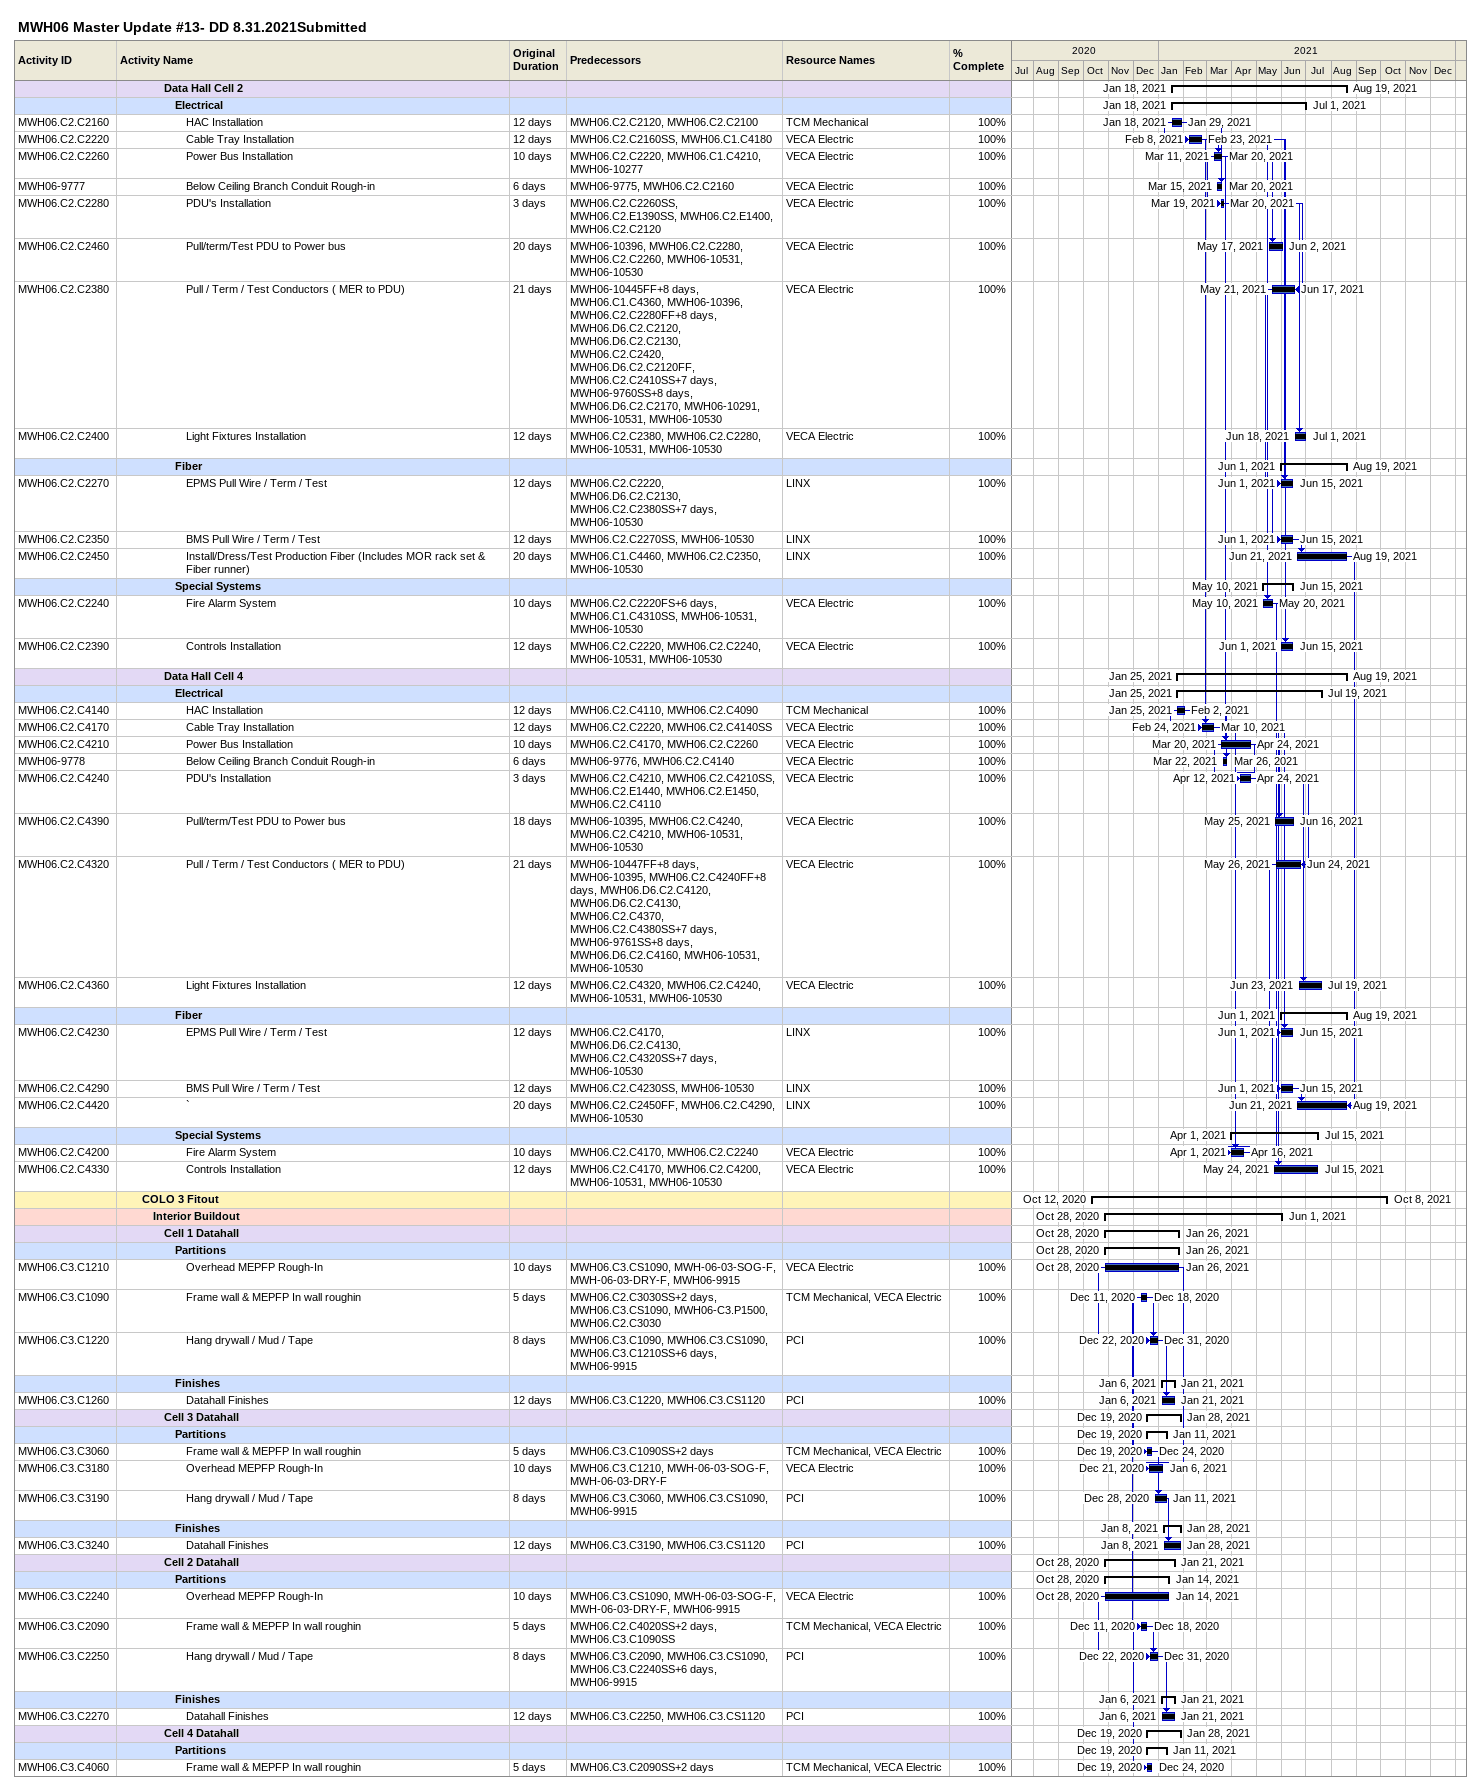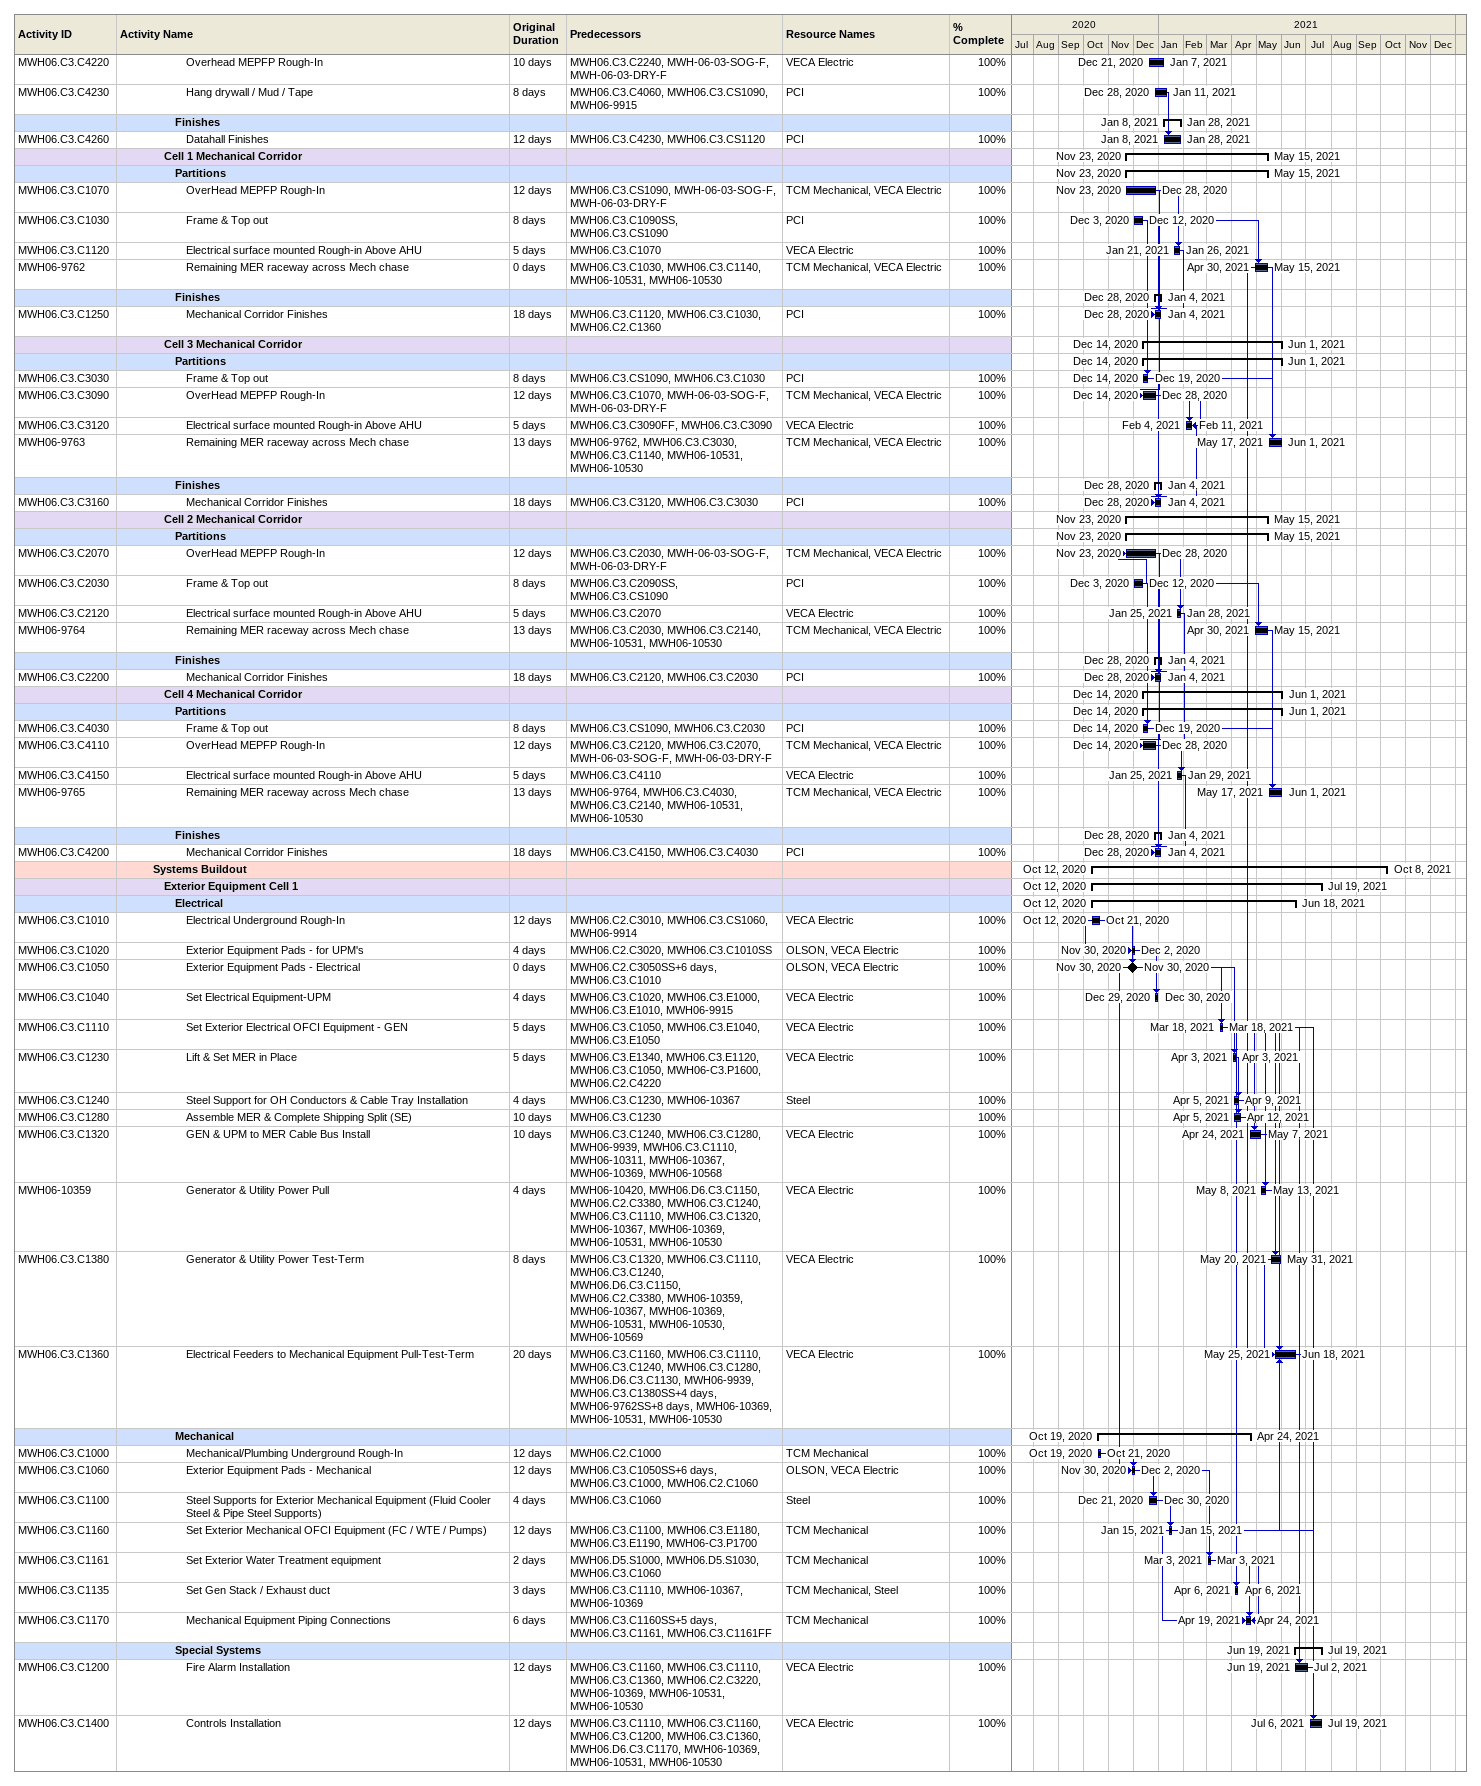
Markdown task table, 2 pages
MWH06 Master Update #13- DD 8.31.2021Submitted

| ID | Level | Task | Original duration | Start | Finish | Predecessors | Resources | % complete |
|---|---|---|---|---|---|---|---|---|
|  | 5 | **Data Hall Cell 2** |  | 2021-01-18 | 2021-08-19 |  |  |  |
|  | 6 | **Electrical** |  | 2021-01-18 | 2021-07-01 |  |  |  |
| MWH06.C2.C2160 | 7 | HAC Installation | 12d | 2021-01-18 | 2021-01-29 | MWH06.C2.C2120, MWH06.C2.C2100 | TCM Mechanical | 100 |
| MWH06.C2.C2220 | 7 | Cable Tray Installation | 12d | 2021-02-08 | 2021-02-23 | MWH06.C2.C2160SS, MWH06.C1.C4180 | VECA Electric | 100 |
| MWH06.C2.C2260 | 7 | Power Bus Installation | 10d | 2021-03-11 | 2021-03-20 | MWH06.C2.C2220, MWH06.C1.C4210, MWH06-10277 | VECA Electric | 100 |
| MWH06-9777 | 7 | Below Ceiling Branch Conduit Rough-in | 6d | 2021-03-15 | 2021-03-20 | MWH06-9775, MWH06.C2.C2160 | VECA Electric | 100 |
| MWH06.C2.C2280 | 7 | PDU's Installation | 3d | 2021-03-19 | 2021-03-20 | MWH06.C2.C2260SS, MWH06.C2.E1390SS, MWH06.C2.E1400, MWH06.C2.C2120 | VECA Electric | 100 |
| MWH06.C2.C2460 | 7 | Pull/term/Test PDU to Power bus | 20d | 2021-05-17 | 2021-06-02 | MWH06-10396, MWH06.C2.C2280, MWH06.C2.C2260, MWH06-10531, MWH06-10530 | VECA Electric | 100 |
| MWH06.C2.C2380 | 7 | Pull / Term / Test Conductors ( MER to PDU) | 21d | 2021-05-21 | 2021-06-17 | MWH06-10445FF+8d, MWH06.C1.C4360, MWH06-10396, MWH06.C2.C2280FF+8d, MWH06.D6.C2.C2120, MWH06.D6.C2.C2130, MWH06.C2.C2420, MWH06.D6.C2.C2120FF, MWH06.C2.C2410SS+7d, MWH06-9760SS+8d, MWH06.D6.C2.C2170, MWH06-10291, MWH06-10531, MWH06-10530 | VECA Electric | 100 |
| MWH06.C2.C2400 | 7 | Light Fixtures Installation | 12d | 2021-06-18 | 2021-07-01 | MWH06.C2.C2380, MWH06.C2.C2280, MWH06-10531, MWH06-10530 | VECA Electric | 100 |
|  | 6 | **Fiber** |  | 2021-06-01 | 2021-08-19 |  |  |  |
| MWH06.C2.C2270 | 7 | EPMS Pull Wire / Term / Test | 12d | 2021-06-01 | 2021-06-15 | MWH06.C2.C2220, MWH06.D6.C2.C2130, MWH06.C2.C2380SS+7d, MWH06-10530 | LINX | 100 |
| MWH06.C2.C2350 | 7 | BMS Pull Wire / Term / Test | 12d | 2021-06-01 | 2021-06-15 | MWH06.C2.C2270SS, MWH06-10530 | LINX | 100 |
| MWH06.C2.C2450 | 7 | Install/Dress/Test Production Fiber (Includes MOR rack set & Fiber runner) | 20d | 2021-06-21 | 2021-08-19 | MWH06.C1.C4460, MWH06.C2.C2350, MWH06-10530 | LINX | 100 |
|  | 6 | **Special Systems** |  | 2021-05-10 | 2021-06-15 |  |  |  |
| MWH06.C2.C2240 | 7 | Fire Alarm System | 10d | 2021-05-10 | 2021-05-20 | MWH06.C2.C2220FS+6d, MWH06.C1.C4310SS, MWH06-10531, MWH06-10530 | VECA Electric | 100 |
| MWH06.C2.C2390 | 7 | Controls Installation | 12d | 2021-06-01 | 2021-06-15 | MWH06.C2.C2220, MWH06.C2.C2240, MWH06-10531, MWH06-10530 | VECA Electric | 100 |
|  | 5 | **Data Hall Cell 4** |  | 2021-01-25 | 2021-08-19 |  |  |  |
|  | 6 | **Electrical** |  | 2021-01-25 | 2021-07-19 |  |  |  |
| MWH06.C2.C4140 | 7 | HAC Installation | 12d | 2021-01-25 | 2021-02-02 | MWH06.C2.C4110, MWH06.C2.C4090 | TCM Mechanical | 100 |
| MWH06.C2.C4170 | 7 | Cable Tray Installation | 12d | 2021-02-24 | 2021-03-10 | MWH06.C2.C2220, MWH06.C2.C4140SS | VECA Electric | 100 |
| MWH06.C2.C4210 | 7 | Power Bus Installation | 10d | 2021-03-20 | 2021-04-24 | MWH06.C2.C4170, MWH06.C2.C2260 | VECA Electric | 100 |
| MWH06-9778 | 7 | Below Ceiling Branch Conduit Rough-in | 6d | 2021-03-22 | 2021-03-26 | MWH06-9776, MWH06.C2.C4140 | VECA Electric | 100 |
| MWH06.C2.C4240 | 7 | PDU's Installation | 3d | 2021-04-12 | 2021-04-24 | MWH06.C2.C4210, MWH06.C2.C4210SS, MWH06.C2.E1440, MWH06.C2.E1450, MWH06.C2.C4110 | VECA Electric | 100 |
| MWH06.C2.C4390 | 7 | Pull/term/Test PDU to Power bus | 18d | 2021-05-25 | 2021-06-16 | MWH06-10395, MWH06.C2.C4240, MWH06.C2.C4210, MWH06-10531, MWH06-10530 | VECA Electric | 100 |
| MWH06.C2.C4320 | 7 | Pull / Term / Test Conductors ( MER to PDU) | 21d | 2021-05-26 | 2021-06-24 | MWH06-10447FF+8d, MWH06-10395, MWH06.C2.C4240FF+8d, MWH06.D6.C2.C4120, MWH06.D6.C2.C4130, MWH06.C2.C4370, MWH06.C2.C4380SS+7d, MWH06-9761SS+8d, MWH06.D6.C2.C4160, MWH06-10531, MWH06-10530 | VECA Electric | 100 |
| MWH06.C2.C4360 | 7 | Light Fixtures Installation | 12d | 2021-06-23 | 2021-07-19 | MWH06.C2.C4320, MWH06.C2.C4240, MWH06-10531, MWH06-10530 | VECA Electric | 100 |
|  | 6 | **Fiber** |  | 2021-06-01 | 2021-08-19 |  |  |  |
| MWH06.C2.C4230 | 7 | EPMS Pull Wire / Term / Test | 12d | 2021-06-01 | 2021-06-15 | MWH06.C2.C4170, MWH06.D6.C2.C4130, MWH06.C2.C4320SS+7d, MWH06-10530 | LINX | 100 |
| MWH06.C2.C4290 | 7 | BMS Pull Wire / Term / Test | 12d | 2021-06-01 | 2021-06-15 | MWH06.C2.C4230SS, MWH06-10530 | LINX | 100 |
| MWH06.C2.C4420 | 7 | ` | 20d | 2021-06-21 | 2021-08-19 | MWH06.C2.C2450FF, MWH06.C2.C4290, MWH06-10530 | LINX | 100 |
|  | 6 | **Special Systems** |  | 2021-04-01 | 2021-07-15 |  |  |  |
| MWH06.C2.C4200 | 7 | Fire Alarm System | 10d | 2021-04-01 | 2021-04-16 | MWH06.C2.C4170, MWH06.C2.C2240 | VECA Electric | 100 |
| MWH06.C2.C4330 | 7 | Controls Installation | 12d | 2021-05-24 | 2021-07-15 | MWH06.C2.C4170, MWH06.C2.C4200, MWH06-10531, MWH06-10530 | VECA Electric | 100 |
|  | 3 | **COLO 3 Fitout** |  | 2020-10-12 | 2021-10-08 |  |  |  |
|  | 4 | **Interior Buildout** |  | 2020-10-28 | 2021-06-01 |  |  |  |
|  | 5 | **Cell 1 Datahall** |  | 2020-10-28 | 2021-01-26 |  |  |  |
|  | 6 | **Partitions** |  | 2020-10-28 | 2021-01-26 |  |  |  |
| MWH06.C3.C1210 | 7 | Overhead MEPFP Rough-In | 10d | 2020-10-28 | 2021-01-26 | MWH06.C3.CS1090, MWH-06-03-SOG-F, MWH-06-03-DRY-F, MWH06-9915 | VECA Electric | 100 |
| MWH06.C3.C1090 | 7 | Frame wall & MEPFP In wall roughin | 5d | 2020-12-11 | 2020-12-18 | MWH06.C2.C3030SS+2d, MWH06.C3.CS1090, MWH06-C3.P1500, MWH06.C2.C3030 | TCM Mechanical, VECA Electric | 100 |
| MWH06.C3.C1220 | 7 | Hang drywall / Mud / Tape | 8d | 2020-12-22 | 2020-12-31 | MWH06.C3.C1090, MWH06.C3.CS1090, MWH06.C3.C1210SS+6d, MWH06-9915 | PCI | 100 |
|  | 6 | **Finishes** |  | 2021-01-06 | 2021-01-21 |  |  |  |
| MWH06.C3.C1260 | 7 | Datahall Finishes | 12d | 2021-01-06 | 2021-01-21 | MWH06.C3.C1220, MWH06.C3.CS1120 | PCI | 100 |
|  | 5 | **Cell 3 Datahall** |  | 2020-12-19 | 2021-01-28 |  |  |  |
|  | 6 | **Partitions** |  | 2020-12-19 | 2021-01-11 |  |  |  |
| MWH06.C3.C3060 | 7 | Frame wall & MEPFP In wall roughin | 5d | 2020-12-19 | 2020-12-24 | MWH06.C3.C1090SS+2d | TCM Mechanical, VECA Electric | 100 |
| MWH06.C3.C3180 | 7 | Overhead MEPFP Rough-In | 10d | 2020-12-21 | 2021-01-06 | MWH06.C3.C1210, MWH-06-03-SOG-F, MWH-06-03-DRY-F | VECA Electric | 100 |
| MWH06.C3.C3190 | 7 | Hang drywall / Mud / Tape | 8d | 2020-12-28 | 2021-01-11 | MWH06.C3.C3060, MWH06.C3.CS1090, MWH06-9915 | PCI | 100 |
|  | 6 | **Finishes** |  | 2021-01-08 | 2021-01-28 |  |  |  |
| MWH06.C3.C3240 | 7 | Datahall Finishes | 12d | 2021-01-08 | 2021-01-28 | MWH06.C3.C3190, MWH06.C3.CS1120 | PCI | 100 |
|  | 5 | **Cell 2 Datahall** |  | 2020-10-28 | 2021-01-21 |  |  |  |
|  | 6 | **Partitions** |  | 2020-10-28 | 2021-01-14 |  |  |  |
| MWH06.C3.C2240 | 7 | Overhead MEPFP Rough-In | 10d | 2020-10-28 | 2021-01-14 | MWH06.C3.CS1090, MWH-06-03-SOG-F, MWH-06-03-DRY-F, MWH06-9915 | VECA Electric | 100 |
| MWH06.C3.C2090 | 7 | Frame wall & MEPFP In wall roughin | 5d | 2020-12-11 | 2020-12-18 | MWH06.C2.C4020SS+2d, MWH06.C3.C1090SS | TCM Mechanical, VECA Electric | 100 |
| MWH06.C3.C2250 | 7 | Hang drywall / Mud / Tape | 8d | 2020-12-22 | 2020-12-31 | MWH06.C3.C2090, MWH06.C3.CS1090, MWH06.C3.C2240SS+6d, MWH06-9915 | PCI | 100 |
|  | 6 | **Finishes** |  | 2021-01-06 | 2021-01-21 |  |  |  |
| MWH06.C3.C2270 | 7 | Datahall Finishes | 12d | 2021-01-06 | 2021-01-21 | MWH06.C3.C2250, MWH06.C3.CS1120 | PCI | 100 |
|  | 5 | **Cell 4 Datahall** |  | 2020-12-19 | 2021-01-28 |  |  |  |
|  | 6 | **Partitions** |  | 2020-12-19 | 2021-01-11 |  |  |  |
| MWH06.C3.C4060 | 7 | Frame wall & MEPFP In wall roughin | 5d | 2020-12-19 | 2020-12-24 | MWH06.C3.C2090SS+2d | TCM Mechanical, VECA Electric | 100 |
| MWH06.C3.C4220 | 7 | Overhead MEPFP Rough-In | 10d | 2020-12-21 | 2021-01-07 | MWH06.C3.C2240, MWH-06-03-SOG-F, MWH-06-03-DRY-F | VECA Electric | 100 |
| MWH06.C3.C4230 | 7 | Hang drywall / Mud / Tape | 8d | 2020-12-28 | 2021-01-11 | MWH06.C3.C4060, MWH06.C3.CS1090, MWH06-9915 | PCI | 100 |
|  | 6 | **Finishes** |  | 2021-01-08 | 2021-01-28 |  |  |  |
| MWH06.C3.C4260 | 7 | Datahall Finishes | 12d | 2021-01-08 | 2021-01-28 | MWH06.C3.C4230, MWH06.C3.CS1120 | PCI | 100 |
|  | 5 | **Cell 1 Mechanical Corridor** |  | 2020-11-23 | 2021-05-15 |  |  |  |
|  | 6 | **Partitions** |  | 2020-11-23 | 2021-05-15 |  |  |  |
| MWH06.C3.C1070 | 7 | OverHead MEPFP Rough-In | 12d | 2020-11-23 | 2020-12-28 | MWH06.C3.CS1090, MWH-06-03-SOG-F, MWH-06-03-DRY-F | TCM Mechanical, VECA Electric | 100 |
| MWH06.C3.C1030 | 7 | Frame & Top out | 8d | 2020-12-03 | 2020-12-12 | MWH06.C3.C1090SS, MWH06.C3.CS1090 | PCI | 100 |
| MWH06.C3.C1120 | 7 | Electrical surface mounted Rough-in Above AHU | 5d | 2021-01-21 | 2021-01-26 | MWH06.C3.C1070 | VECA Electric | 100 |
| MWH06-9762 | 7 | Remaining MER raceway across Mech chase | 0d | 2021-04-30 | 2021-05-15 | MWH06.C3.C1030, MWH06.C3.C1140, MWH06-10531, MWH06-10530 | TCM Mechanical, VECA Electric | 100 |
|  | 6 | **Finishes** |  | 2020-12-28 | 2021-01-04 |  |  |  |
| MWH06.C3.C1250 | 7 | Mechanical Corridor Finishes | 18d | 2020-12-28 | 2021-01-04 | MWH06.C3.C1120, MWH06.C3.C1030, MWH06.C2.C1360 | PCI | 100 |
|  | 5 | **Cell 3 Mechanical Corridor** |  | 2020-12-14 | 2021-06-01 |  |  |  |
|  | 6 | **Partitions** |  | 2020-12-14 | 2021-06-01 |  |  |  |
| MWH06.C3.C3030 | 7 | Frame & Top out | 8d | 2020-12-14 | 2020-12-19 | MWH06.C3.CS1090, MWH06.C3.C1030 | PCI | 100 |
| MWH06.C3.C3090 | 7 | OverHead MEPFP Rough-In | 12d | 2020-12-14 | 2020-12-28 | MWH06.C3.C1070, MWH-06-03-SOG-F, MWH-06-03-DRY-F | TCM Mechanical, VECA Electric | 100 |
| MWH06.C3.C3120 | 7 | Electrical surface mounted Rough-in Above AHU | 5d | 2021-02-04 | 2021-02-11 | MWH06.C3.C3090FF, MWH06.C3.C3090 | VECA Electric | 100 |
| MWH06-9763 | 7 | Remaining MER raceway across Mech chase | 13d | 2021-05-17 | 2021-06-01 | MWH06-9762, MWH06.C3.C3030, MWH06.C3.C1140, MWH06-10531, MWH06-10530 | TCM Mechanical, VECA Electric | 100 |
|  | 6 | **Finishes** |  | 2020-12-28 | 2021-01-04 |  |  |  |
| MWH06.C3.C3160 | 7 | Mechanical Corridor Finishes | 18d | 2020-12-28 | 2021-01-04 | MWH06.C3.C3120, MWH06.C3.C3030 | PCI | 100 |
|  | 5 | **Cell 2 Mechanical Corridor** |  | 2020-11-23 | 2021-05-15 |  |  |  |
|  | 6 | **Partitions** |  | 2020-11-23 | 2021-05-15 |  |  |  |
| MWH06.C3.C2070 | 7 | OverHead MEPFP Rough-In | 12d | 2020-11-23 | 2020-12-28 | MWH06.C3.C2030, MWH-06-03-SOG-F, MWH-06-03-DRY-F | TCM Mechanical, VECA Electric | 100 |
| MWH06.C3.C2030 | 7 | Frame & Top out | 8d | 2020-12-03 | 2020-12-12 | MWH06.C3.C2090SS, MWH06.C3.CS1090 | PCI | 100 |
| MWH06.C3.C2120 | 7 | Electrical surface mounted Rough-in Above AHU | 5d | 2021-01-25 | 2021-01-28 | MWH06.C3.C2070 | VECA Electric | 100 |
| MWH06-9764 | 7 | Remaining MER raceway across Mech chase | 13d | 2021-04-30 | 2021-05-15 | MWH06.C3.C2030, MWH06.C3.C2140, MWH06-10531, MWH06-10530 | TCM Mechanical, VECA Electric | 100 |
|  | 6 | **Finishes** |  | 2020-12-28 | 2021-01-04 |  |  |  |
| MWH06.C3.C2200 | 7 | Mechanical Corridor Finishes | 18d | 2020-12-28 | 2021-01-04 | MWH06.C3.C2120, MWH06.C3.C2030 | PCI | 100 |
|  | 5 | **Cell 4 Mechanical Corridor** |  | 2020-12-14 | 2021-06-01 |  |  |  |
|  | 6 | **Partitions** |  | 2020-12-14 | 2021-06-01 |  |  |  |
| MWH06.C3.C4030 | 7 | Frame & Top out | 8d | 2020-12-14 | 2020-12-19 | MWH06.C3.CS1090, MWH06.C3.C2030 | PCI | 100 |
| MWH06.C3.C4110 | 7 | OverHead MEPFP Rough-In | 12d | 2020-12-14 | 2020-12-28 | MWH06.C3.C2120, MWH06.C3.C2070, MWH-06-03-SOG-F, MWH-06-03-DRY-F | TCM Mechanical, VECA Electric | 100 |
| MWH06.C3.C4150 | 7 | Electrical surface mounted Rough-in Above AHU | 5d | 2021-01-25 | 2021-01-29 | MWH06.C3.C4110 | VECA Electric | 100 |
| MWH06-9765 | 7 | Remaining MER raceway across Mech chase | 13d | 2021-05-17 | 2021-06-01 | MWH06-9764, MWH06.C3.C4030, MWH06.C3.C2140, MWH06-10531, MWH06-10530 | TCM Mechanical, VECA Electric | 100 |
|  | 6 | **Finishes** |  | 2020-12-28 | 2021-01-04 |  |  |  |
| MWH06.C3.C4200 | 7 | Mechanical Corridor Finishes | 18d | 2020-12-28 | 2021-01-04 | MWH06.C3.C4150, MWH06.C3.C4030 | PCI | 100 |
|  | 4 | **Systems Buildout** |  | 2020-10-12 | 2021-10-08 |  |  |  |
|  | 5 | **Exterior Equipment Cell 1** |  | 2020-10-12 | 2021-07-19 |  |  |  |
|  | 6 | **Electrical** |  | 2020-10-12 | 2021-06-18 |  |  |  |
| MWH06.C3.C1010 | 7 | Electrical Underground Rough-In | 12d | 2020-10-12 | 2020-10-21 | MWH06.C2.C3010, MWH06.C3.CS1060, MWH06-9914 | VECA Electric | 100 |
| MWH06.C3.C1020 | 7 | Exterior Equipment Pads - for UPM's | 4d | 2020-11-30 | 2020-12-02 | MWH06.C2.C3020, MWH06.C3.C1010SS | OLSON, VECA Electric | 100 |
| MWH06.C3.C1050 | 7 | Exterior Equipment Pads - Electrical | 0d | 2020-11-30 | 2020-11-30 | MWH06.C2.C3050SS+6d, MWH06.C3.C1010 | OLSON, VECA Electric | 100 |
| MWH06.C3.C1040 | 7 | Set Electrical Equipment-UPM | 4d | 2020-12-29 | 2020-12-30 | MWH06.C3.C1020, MWH06.C3.E1000, MWH06.C3.E1010, MWH06-9915 | VECA Electric | 100 |
| MWH06.C3.C1110 | 7 | Set Exterior Electrical OFCI Equipment - GEN | 5d | 2021-03-18 | 2021-03-18 | MWH06.C3.C1050, MWH06.C3.E1040, MWH06.C3.E1050 | VECA Electric | 100 |
| MWH06.C3.C1230 | 7 | Lift & Set MER in Place | 5d | 2021-04-03 | 2021-04-03 | MWH06.C3.E1340, MWH06.C3.E1120, MWH06.C3.C1050, MWH06-C3.P1600, MWH06.C2.C4220 | VECA Electric | 100 |
| MWH06.C3.C1240 | 7 | Steel Support for OH Conductors & Cable Tray Installation | 4d | 2021-04-05 | 2021-04-09 | MWH06.C3.C1230, MWH06-10367 | Steel | 100 |
| MWH06.C3.C1280 | 7 | Assemble MER & Complete Shipping Split (SE) | 10d | 2021-04-05 | 2021-04-12 | MWH06.C3.C1230 |  | 100 |
| MWH06.C3.C1320 | 7 | GEN & UPM to MER Cable Bus Install | 10d | 2021-04-24 | 2021-05-07 | MWH06.C3.C1240, MWH06.C3.C1280, MWH06-9939, MWH06.C3.C1110, MWH06-10311, MWH06-10367, MWH06-10369, MWH06-10568 | VECA Electric | 100 |
| MWH06-10359 | 7 | Generator & Utility Power Pull | 4d | 2021-05-08 | 2021-05-13 | MWH06-10420, MWH06.D6.C3.C1150, MWH06.C2.C3380, MWH06.C3.C1240, MWH06.C3.C1110, MWH06.C3.C1320, MWH06-10367, MWH06-10369, MWH06-10531, MWH06-10530 | VECA Electric | 100 |
| MWH06.C3.C1380 | 7 | Generator & Utility Power Test-Term | 8d | 2021-05-20 | 2021-05-31 | MWH06.C3.C1320, MWH06.C3.C1110, MWH06.C3.C1240, MWH06.D6.C3.C1150, MWH06.C2.C3380, MWH06-10359, MWH06-10367, MWH06-10369, MWH06-10531, MWH06-10530, MWH06-10569 | VECA Electric | 100 |
| MWH06.C3.C1360 | 7 | Electrical Feeders to Mechanical Equipment Pull-Test-Term | 20d | 2021-05-25 | 2021-06-18 | MWH06.C3.C1160, MWH06.C3.C1110, MWH06.C3.C1240, MWH06.C3.C1280, MWH06.D6.C3.C1130, MWH06-9939, MWH06.C3.C1380SS+4d, MWH06-9762SS+8d, MWH06-10369, MWH06-10531, MWH06-10530 | VECA Electric | 100 |
|  | 6 | **Mechanical** |  | 2020-10-19 | 2021-04-24 |  |  |  |
| MWH06.C3.C1000 | 7 | Mechanical/Plumbing Underground Rough-In | 12d | 2020-10-19 | 2020-10-21 | MWH06.C2.C1000 | TCM Mechanical | 100 |
| MWH06.C3.C1060 | 7 | Exterior Equipment Pads - Mechanical | 12d | 2020-11-30 | 2020-12-02 | MWH06.C3.C1050SS+6d, MWH06.C3.C1000, MWH06.C2.C1060 | OLSON, VECA Electric | 100 |
| MWH06.C3.C1100 | 7 | Steel Supports for Exterior Mechanical Equipment (Fluid Cooler Steel & Pipe Steel Supports) | 4d | 2020-12-21 | 2020-12-30 | MWH06.C3.C1060 | Steel | 100 |
| MWH06.C3.C1160 | 7 | Set Exterior Mechanical OFCI Equipment (FC / WTE / Pumps) | 12d | 2021-01-15 | 2021-01-15 | MWH06.C3.C1100, MWH06.C3.E1180, MWH06.C3.E1190, MWH06-C3.P1700 | TCM Mechanical | 100 |
| MWH06.C3.C1161 | 7 | Set Exterior Water Treatment equipment | 2d | 2021-03-03 | 2021-03-03 | MWH06.D5.S1000, MWH06.D5.S1030, MWH06.C3.C1060 | TCM Mechanical | 100 |
| MWH06.C3.C1135 | 7 | Set Gen Stack / Exhaust duct | 3d | 2021-04-06 | 2021-04-06 | MWH06.C3.C1110, MWH06-10367, MWH06-10369 | TCM Mechanical, Steel | 100 |
| MWH06.C3.C1170 | 7 | Mechanical Equipment Piping Connections | 6d | 2021-04-19 | 2021-04-24 | MWH06.C3.C1160SS+5d, MWH06.C3.C1161, MWH06.C3.C1161FF | TCM Mechanical | 100 |
|  | 6 | **Special Systems** |  | 2021-06-19 | 2021-07-19 |  |  |  |
| MWH06.C3.C1200 | 7 | Fire Alarm Installation | 12d | 2021-06-19 | 2021-07-02 | MWH06.C3.C1160, MWH06.C3.C1110, MWH06.C3.C1360, MWH06.C2.C3220, MWH06-10369, MWH06-10531, MWH06-10530 | VECA Electric | 100 |
| MWH06.C3.C1400 | 7 | Controls Installation | 12d | 2021-07-06 | 2021-07-19 | MWH06.C3.C1110, MWH06.C3.C1160, MWH06.C3.C1200, MWH06.C3.C1360, MWH06.D6.C3.C1170, MWH06-10369, MWH06-10531, MWH06-10530 | VECA Electric | 100 |
